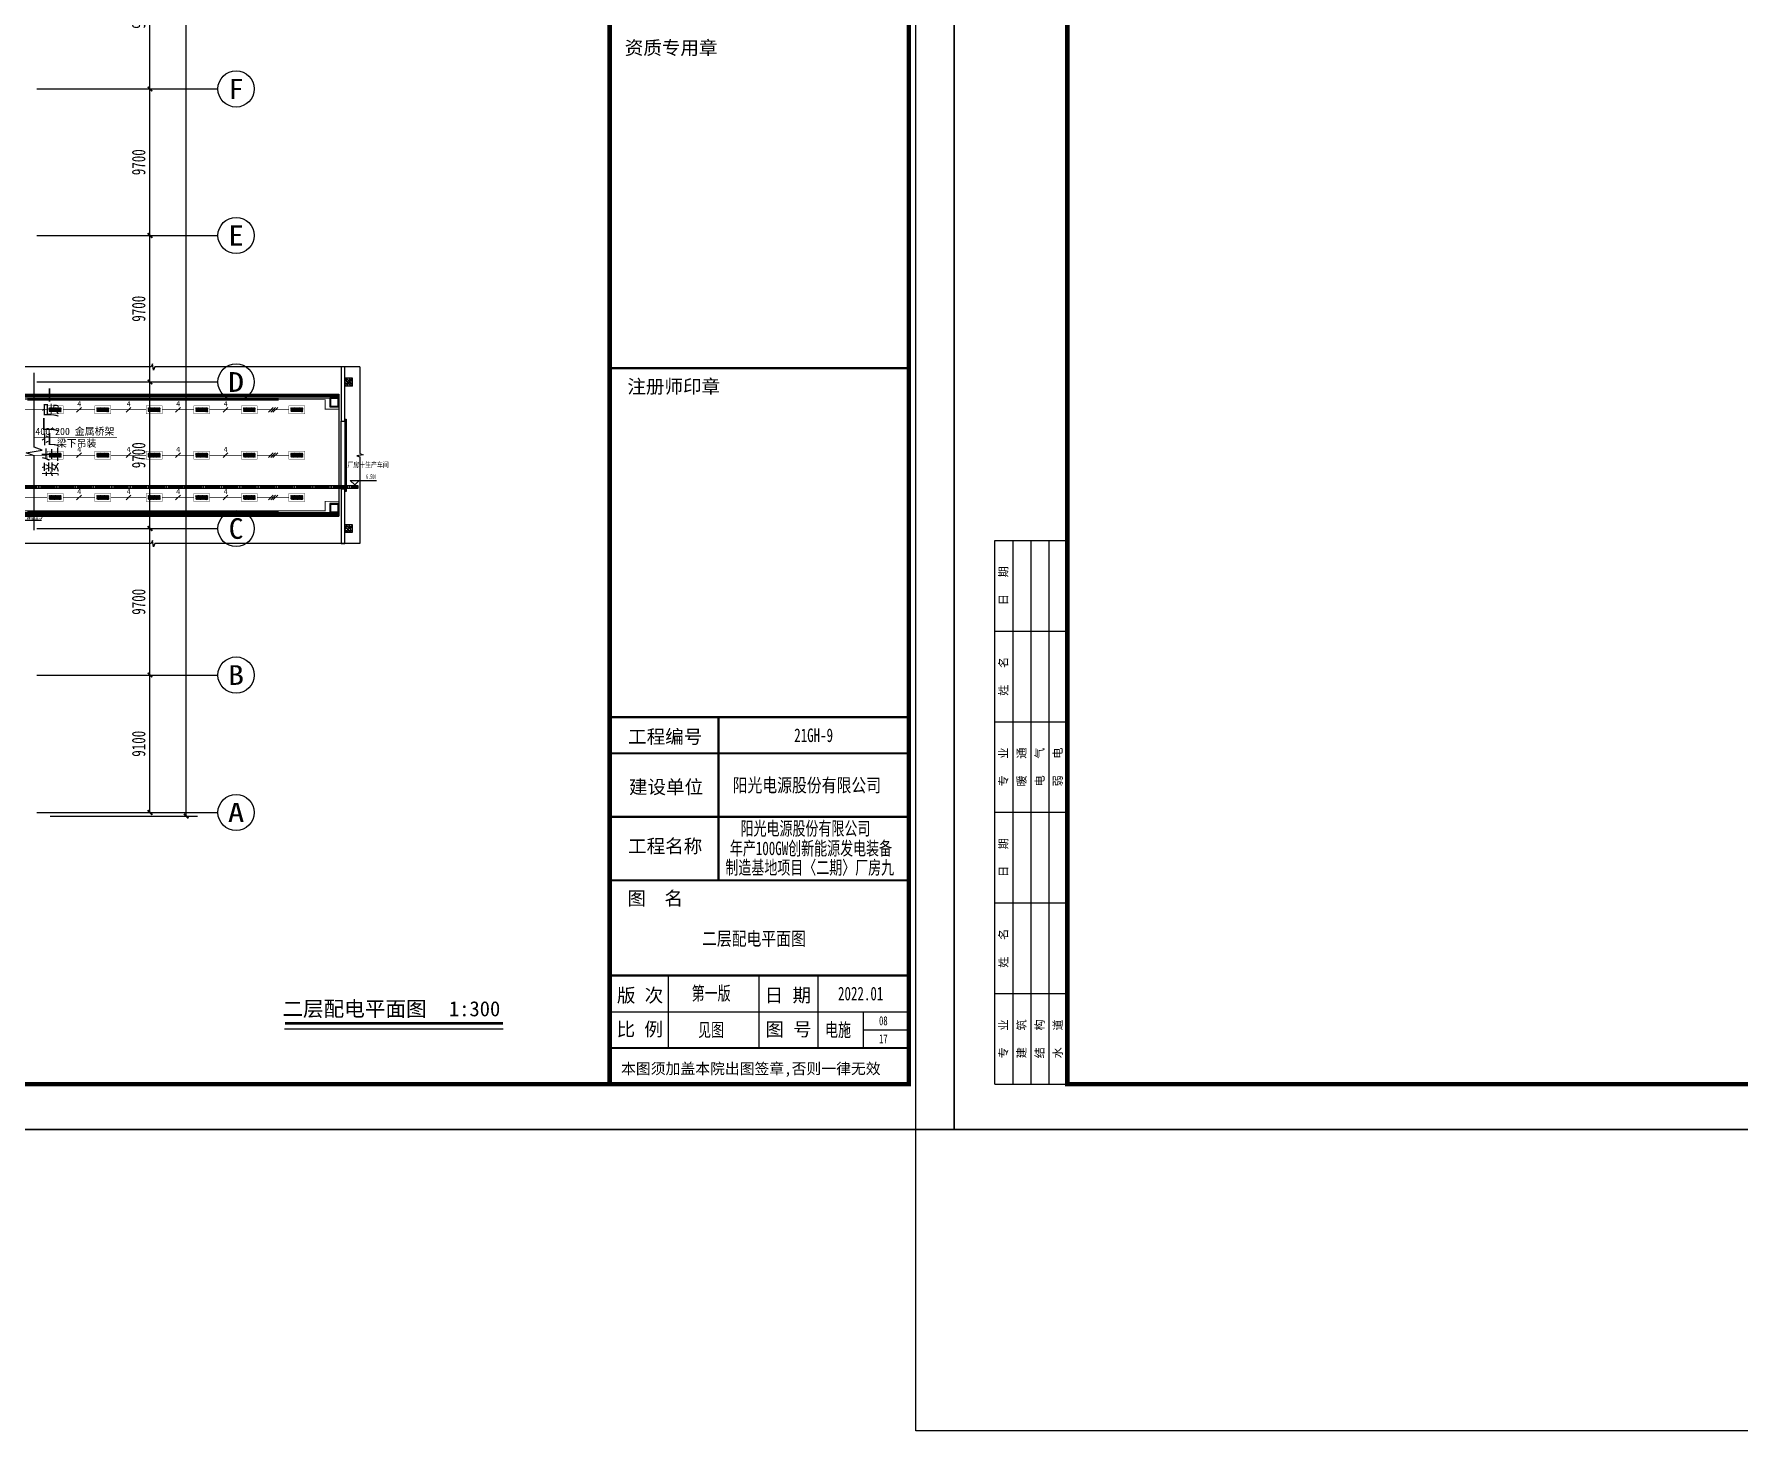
# Model space of a CAD drawing. Header units: millimetres. Extents: x -633009578 to 5705885, y -633235091 to 2571734.
# Drawn here: x 2916448 to 3029311, y 1815059 to 1907532 of the extents above; entities that cross this region are included whole.
import ezdxf
from ezdxf.enums import TextEntityAlignment as Align

# ---------------------------------------------------------------- set-up
doc = ezdxf.new("R2010")
doc.units = ezdxf.units.MM
doc.header["$LTSCALE"] = 1000
doc.header["$MEASUREMENT"] = 0
doc.linetypes.add('DASH', pattern=[0.35, 0.25, -0.1])
doc.linetypes.add('DOTE', pattern=[2.42, 2, -0.2, 0.02, -0.2])
doc.layers.get('0').update_dxf_attribs({"color": 9})
for name, color, linetype in [('000000000000电气', 7, 'Continuous'), ('3T_WOOD', 21, 'Continuous'), ('A-COLUM(柱)', 255, 'Continuous'), ('A-DI-E(标高)', 73, 'Continuous'), ('A-DI-S(箭头)', 76, 'Continuous'), ('A-DOOR(门）', 4, 'Continuous'), ('A-EQPM(设备)', 15, 'Continuous'), ('A-FLOR(看线)', 8, 'Continuous'), ('A-LM-RAIL(栏杆)', 167, 'Continuous'), ('A-ROOF-G(钢构)', 25, 'Continuous'), ('A-TEXT(房间)', 243, 'Continuous'), ('A-WALL(墙)', 255, 'Continuous'), ('A-WINDOW（窗）', 4, 'Continuous'), ('AXIS_TEXT', 7, 'Continuous'), ('C-AXIS(轴号)', 3, 'Continuous'), ('PUB_TEXT', 7, 'Continuous'), ('电-强电平面-标注', 3, 'Continuous'), ('电-强电平面-线缆', 3, 'Continuous'), ('电-桥架', 4, 'Continuous'), ('设备-照明', 3, 'Continuous'), ('设备-箱柜', 3, 'Continuous'), ('院图签、封面151013$0$PUB_TITLE', 153, 'Continuous'), ('院图签、封面151013$0$图签文字', 4, 'Continuous')]:
    doc.layers.add(name, color=color, linetype=linetype)
doc.styles.add('_TCH_AXIS', font='simhei.ttf', dxfattribs={"bigfont": 'GBCBIG'})
doc.styles.add('_TCH_DIM', font='simhei.ttf', dxfattribs={"width": 0.8, "bigfont": 'hztxt.shx'})
doc.styles.add('_TCH_DIM_T3', font='simhei.ttf', dxfattribs={"width": 0.707, "bigfont": 'GBCBIG'})
doc.styles.add('COMPLEX', font='simhei.ttf')
doc.styles.add('ELEC-DIM', font='simhei.ttf')
doc.styles.add('IDQSTYLE', font='simhei.ttf', dxfattribs={"width": 0.707, "bigfont": 'hztxt.shx'})
doc.styles.add('TXT', font='simhei.ttf', dxfattribs={"width": 0.8, "bigfont": 'hztxt.shx'})
doc.styles.add('宋', font='simhei.ttf', dxfattribs={"width": 0.8})
doc.styles.add('院图签、封面151013$0$-仿宋_GB2312', font='simhei.ttf')
doc.styles.add('院图签、封面151013$0$-宋体', font='simhei.ttf', dxfattribs={"width": 0.8})
doc.dimstyles.new('_TCH_ARCH&&300', dxfattribs={"dimtxt": 892.5, "dimasz": 300, "dimexe": 750, "dimexo": 900, "dimgap": 300, "dimtad": 1, "dimdec": 0, "dimzin": 0, "dimdsep": 46, "dimtxsty": '_TCH_DIM_T3', "dimblk": 'ARCHTICK', "dimcen": 0.09, "dimclrt": 7, "dimazin": 2, "dimtfac": 1, "dimtdec": 0, "dimtix": 1, "dimtmove": 2, "dimatfit": 3, "dimfxl": 1, "dimtolj": 1, "dimtzin": 0, "dimarcsym": 0})

# ---------------------------------------------------------------- blocks, each defined once
blk = doc.blocks.new('_ArchTick')
at = {"color": 0, "linetype": 'ByBlock', "const_width": 0.4}
blk.add_lwpolyline([(-0.5, -0.5), (0.5, 0.5)], dxfattribs=at)
blk = doc.blocks.new('*D492')
at = {"layer": 'C-AXIS(轴号)', "color": 0, "lineweight": -2, "transparency": 16777216}
for p, q in [((1261641, 1187122), (1268991, 1187122)), ((1268241, 1178022), (1268241, 1187122)), ((1261641, 1178022), (1268991, 1178022))]:
    blk.add_line(p, q, dxfattribs=at)
at = {"layer": 'Defpoints', "color": 0, "transparency": 16777216}
for p in [(1260741, 1187122), (1268241, 1187122), (1260741, 1178022)]:
    blk.add_point(p, dxfattribs=at)
at = {"layer": 'C-AXIS(轴号)', "color": 0, "linetype": 'ByBlock', "lineweight": -2, "transparency": 16777216, "xscale": 300, "yscale": 300, "zscale": 300}
for p, rotation in [((1268241, 1187122), 90), ((1268241, 1178022), 270)]:
    blk.add_blockref('_ArchTick', p, dxfattribs=dict(at, rotation=rotation))
at = {"layer": 'C-AXIS(轴号)', "color": 7, "transparency": 16777216, "insert": (1267494, 1182572), "char_height": 892.5, "attachment_point": 5, "rotation": 90, "style": '_TCH_DIM_T3'}
blk.add_mtext('\\A1;9100', dxfattribs=at)
blk = doc.blocks.new('*D493')
at = {"layer": 'C-AXIS(轴号)', "color": 0, "lineweight": -2, "transparency": 16777216}
for p, q in [((1261641, 1196822), (1268991, 1196822)), ((1268241, 1187122), (1268241, 1196822)), ((1261641, 1187122), (1268991, 1187122))]:
    blk.add_line(p, q, dxfattribs=at)
at = {"layer": 'Defpoints', "color": 0, "transparency": 16777216}
for p in [(1260741, 1196822), (1268241, 1196822), (1260741, 1187122)]:
    blk.add_point(p, dxfattribs=at)
at = {"layer": 'C-AXIS(轴号)', "color": 0, "linetype": 'ByBlock', "lineweight": -2, "transparency": 16777216, "xscale": 300, "yscale": 300, "zscale": 300}
for p, rotation in [((1268241, 1196822), 90), ((1268241, 1187122), 270)]:
    blk.add_blockref('_ArchTick', p, dxfattribs=dict(at, rotation=rotation))
at = {"layer": 'C-AXIS(轴号)', "color": 7, "transparency": 16777216, "insert": (1267494, 1191972), "char_height": 892.5, "attachment_point": 5, "rotation": 90, "style": '_TCH_DIM_T3'}
blk.add_mtext('\\A1;9700', dxfattribs=at)
blk = doc.blocks.new('*D494')
at = {"layer": 'C-AXIS(轴号)', "color": 0, "lineweight": -2, "transparency": 16777216}
for p, q in [((1261641, 1206522), (1268991, 1206522)), ((1268241, 1196822), (1268241, 1206522)), ((1261641, 1196822), (1268991, 1196822))]:
    blk.add_line(p, q, dxfattribs=at)
at = {"layer": 'Defpoints', "color": 0, "transparency": 16777216}
for p in [(1260741, 1206522), (1268241, 1206522), (1260741, 1196822)]:
    blk.add_point(p, dxfattribs=at)
at = {"layer": 'C-AXIS(轴号)', "color": 0, "linetype": 'ByBlock', "lineweight": -2, "transparency": 16777216, "xscale": 300, "yscale": 300, "zscale": 300}
for p, rotation in [((1268241, 1206522), 90), ((1268241, 1196822), 270)]:
    blk.add_blockref('_ArchTick', p, dxfattribs=dict(at, rotation=rotation))
at = {"layer": 'C-AXIS(轴号)', "color": 7, "transparency": 16777216, "insert": (1267494, 1201672), "char_height": 892.5, "attachment_point": 5, "rotation": 90, "style": '_TCH_DIM_T3'}
blk.add_mtext('\\A1;9700', dxfattribs=at)
blk = doc.blocks.new('*D495')
at = {"layer": 'C-AXIS(轴号)', "color": 0, "lineweight": -2, "transparency": 16777216}
for p, q in [((1261641, 1216222), (1268991, 1216222)), ((1268241, 1206522), (1268241, 1216222)), ((1261641, 1206522), (1268991, 1206522))]:
    blk.add_line(p, q, dxfattribs=at)
at = {"layer": 'Defpoints', "color": 0, "transparency": 16777216}
for p in [(1260741, 1216222), (1268241, 1216222), (1260741, 1206522)]:
    blk.add_point(p, dxfattribs=at)
at = {"layer": 'C-AXIS(轴号)', "color": 0, "linetype": 'ByBlock', "lineweight": -2, "transparency": 16777216, "xscale": 300, "yscale": 300, "zscale": 300}
for p, rotation in [((1268241, 1216222), 90), ((1268241, 1206522), 270)]:
    blk.add_blockref('_ArchTick', p, dxfattribs=dict(at, rotation=rotation))
at = {"layer": 'C-AXIS(轴号)', "color": 7, "transparency": 16777216, "insert": (1267494, 1211372), "char_height": 892.5, "attachment_point": 5, "rotation": 90, "style": '_TCH_DIM_T3'}
blk.add_mtext('\\A1;9700', dxfattribs=at)
blk = doc.blocks.new('*D496')
at = {"layer": 'C-AXIS(轴号)', "color": 0, "lineweight": -2, "transparency": 16777216}
for p, q in [((1261641, 1225922), (1268991, 1225922)), ((1268241, 1216222), (1268241, 1225922)), ((1261641, 1216222), (1268991, 1216222))]:
    blk.add_line(p, q, dxfattribs=at)
at = {"layer": 'Defpoints', "color": 0, "transparency": 16777216}
for p in [(1260741, 1225922), (1268241, 1225922), (1260741, 1216222)]:
    blk.add_point(p, dxfattribs=at)
at = {"layer": 'C-AXIS(轴号)', "color": 0, "linetype": 'ByBlock', "lineweight": -2, "transparency": 16777216, "xscale": 300, "yscale": 300, "zscale": 300}
for p, rotation in [((1268241, 1225922), 90), ((1268241, 1216222), 270)]:
    blk.add_blockref('_ArchTick', p, dxfattribs=dict(at, rotation=rotation))
at = {"layer": 'C-AXIS(轴号)', "color": 7, "transparency": 16777216, "insert": (1267494, 1221072), "char_height": 892.5, "attachment_point": 5, "rotation": 90, "style": '_TCH_DIM_T3'}
blk.add_mtext('\\A1;9700', dxfattribs=at)
blk = doc.blocks.new('*D497')
at = {"layer": 'C-AXIS(轴号)', "color": 0, "lineweight": -2, "transparency": 16777216}
for p, q in [((1261641, 1235622), (1268991, 1235622)), ((1268241, 1225922), (1268241, 1235622)), ((1261641, 1225922), (1268991, 1225922))]:
    blk.add_line(p, q, dxfattribs=at)
at = {"layer": 'Defpoints', "color": 0, "transparency": 16777216}
for p in [(1260741, 1235622), (1268241, 1235622), (1260741, 1225922)]:
    blk.add_point(p, dxfattribs=at)
at = {"layer": 'C-AXIS(轴号)', "color": 0, "linetype": 'ByBlock', "lineweight": -2, "transparency": 16777216, "xscale": 300, "yscale": 300, "zscale": 300}
for p, rotation in [((1268241, 1235622), 90), ((1268241, 1225922), 270)]:
    blk.add_blockref('_ArchTick', p, dxfattribs=dict(at, rotation=rotation))
at = {"layer": 'C-AXIS(轴号)', "color": 7, "transparency": 16777216, "insert": (1267494, 1230772), "char_height": 892.5, "attachment_point": 5, "rotation": 90, "style": '_TCH_DIM_T3'}
blk.add_mtext('\\A1;9700', dxfattribs=at)
blk = doc.blocks.new('*D507')
at = {"layer": 'C-AXIS(轴号)', "color": 0, "lineweight": -2, "transparency": 16777216}
for p, q in [((1261641, 1313862), (1271391, 1313862)), ((1270641, 1177782), (1270641, 1313862)), ((1261641, 1177782), (1271391, 1177782))]:
    blk.add_line(p, q, dxfattribs=at)
at = {"layer": 'Defpoints', "color": 0, "transparency": 16777216}
for p in [(1260741, 1313862), (1270641, 1313862), (1260741, 1177782)]:
    blk.add_point(p, dxfattribs=at)
at = {"layer": 'C-AXIS(轴号)', "color": 0, "linetype": 'ByBlock', "lineweight": -2, "transparency": 16777216, "xscale": 300, "yscale": 300, "zscale": 300}
for p, rotation in [((1270641, 1313862), 90), ((1270641, 1177782), 270)]:
    blk.add_blockref('_ArchTick', p, dxfattribs=dict(at, rotation=rotation))
at = {"layer": 'C-AXIS(轴号)', "color": 7, "transparency": 16777216, "insert": (1269894, 1245822), "char_height": 892.5, "attachment_point": 5, "rotation": 90, "style": '_TCH_DIM_T3'}
blk.add_mtext('\\A1;136080', dxfattribs=at)
blk = doc.blocks.new('_AXISO')
blk.add_circle((0, 0), 0.5)
at = {"layer": 'AXIS_TEXT', "style": 'COMPLEX', "width": 1.041667}
blk.add_attdef('A', text='', height=0.56, dxfattribs=at).set_placement((-0.25, -0.28), (0.25, -0.28), align=Align.FIT)
blk = doc.blocks.new('_FZH')
h = blk.add_hatch()
h.set_pattern_fill('钢筋混凝土', color=256, scale=0.1, style=0)
h.set_pattern_definition([(45, (0, 0), (-0.17678, 0.17678), []), (50, (0, 0), (0.71726, -0.06275), [0.075, -0.825]), (355, (0, 0), (-0.13875, 0.7522), [0.06, -0.66]), (100.45, (0.0598, -0.0052), (0.5785, 0.68944), [0.06374, -0.70114]), (46.18, (0, 0.2), (1.0672, -0.1655), [0.1125, -1.2375]), (96.64, (0.0889, 0.1862), (0.9347, 0.9741), [0.0956, -1.0517]), (351.18, (0, 0.2), (0.9347, 0.9741), [0.09, -0.99]), (21, (0.1, 0.15), (0.5969, -0.4026), [0.075, -0.825]), (326, (0.1, 0.15), (0.2433, 0.72515), [0.06, -0.66]), (71.45, (0.14974, 0.11645), (0.8402, 0.32253), [0.06374, -0.70114]), (37.5, (0, 0), (0.01216, 0.33289), [0, -0.652, 0, -0.67, 0, -0.6625]), (7.5, (0, 0), (0.26307, 0.39441), [0, -0.382, 0, -0.637, 0, -0.2525]), (-32.5, (-0.223, 0), (0.53382, -0.022555), [0, -0.25, 0, -0.78, 0, -1.035]), (-42.5, (-0.323, 0), (0.58319, 0.1001), [0, -0.325, 0, -0.518, 0, -0.735])])
h.paths.add_polyline_path([(-0.5, -0.5), (0.5, -0.5), (0.5, 0.5), (-0.5, 0.5)])
blk.add_lwpolyline([(-0.5, -0.5), (0.5, -0.5), (0.5, 0.5), (-0.5, 0.5)], close=True)
blk = doc.blocks.new('$TCHSYS$WIN2D')
for p, q in [((-0.5, 0.5), (0.5, 0.5)), ((-0.5, 0.5), (-0.5, -0.5)), ((0.5, 0.5), (0.5, -0.5)), ((0.5, 0.1667), (-0.5, 0.1667)), ((0.5, -0.1667), (-0.5, -0.1667)), ((-0.5, -0.5), (0.5, -0.5))]:
    blk.add_line(p, q)
blk = doc.blocks.new('$DorLib2D$00000126')
at = {"color": 0, "linetype": 'Continuous'}
for p, q in [((-0.532, 0.5), (-0.532, 0.9)), ((0.532, 0.9), (0.532, 0.5))]:
    blk.add_line(p, q, dxfattribs=at)
at = {"color": 0, "linetype": 'DASH'}
for p, q in [((-0.532, 0.9), (0.532, 0.9)), ((-0.532, 0.5), (0.532, 0.5))]:
    blk.add_line(p, q, dxfattribs=at)
blk = doc.blocks.new('G$C40EB86D1')
at = {"layer": 'A-DI-E(标高)'}
for p, q in [((26559, 2633), (26259, 2933)), ((26259, 2933), (28003, 2933)), ((26559, 2633), (26859, 2933))]:
    blk.add_line(p, q, dxfattribs=at)
at = {"layer": 'A-DI-S(箭头)'}
for points in [[(-500, 10450), (-500, 4712), (-290, 4636), (-710, 4562), (-500, 4487), (-500, -1250)], [(26900, 10450), (13312, 10450), (13236, 10240), (13162, 10660), (13087, 10450), (-500, 10450)], [(26900, 10450), (26900, 4712), (27110, 4636), (26690, 4562), (26900, 4487), (26900, -1250)], [(26900, -1250), (13312, -1250), (13236, -1460), (13162, -1040), (13087, -1250), (-500, -1250)]]:
    blk.add_lwpolyline(points, dxfattribs=at)
at = {"layer": 'A-DOOR(门）'}
for p, q in [((740, 2350), (740, 6850)), ((25660, 2350), (25660, 6850))]:
    blk.add_line(p, q, dxfattribs=at)
at = {"layer": 'A-EQPM(设备)', "const_width": 50}
for points in [[(900, 8050), (900, 7650), (1800, 7650), (1800, 8280), (4900, 8280), (4900, 8400)], [(25500, 8050), (25500, 7650), (24600, 7650), (24600, 8280), (21500, 8280), (21500, 8400)], [(900, 1150), (900, 1550), (1800, 1550), (1800, 920), (4900, 920), (4900, 800)], [(25500, 1150), (25500, 1550), (24600, 1550), (24600, 920), (21500, 920), (21500, 800)]]:
    blk.add_lwpolyline(points, dxfattribs=at)
at = {"layer": 'A-FLOR(看线)'}
for points in [[(900, 8400), (900, 800)], [(4900, 8280), (21500, 8280)], [(25500, 8400), (25500, 800)], [(4900, 920), (21500, 920)]]:
    blk.add_lwpolyline(points, dxfattribs=at)
at = {"layer": 'A-LM-RAIL(栏杆)'}
for points in [[(4900, 8360), (21500, 8360)], [(4900, 8320), (21500, 8320)], [(4900, 880), (21500, 880)], [(4900, 840), (21500, 840)]]:
    blk.add_lwpolyline(points, dxfattribs=at)
at = {"layer": 'A-ROOF-G(钢构)'}
for points in [[(900, 8400), (1500, 8400), (1500, 7800), (900, 7800)], [(950, 8350), (1450, 8350), (1450, 7850), (950, 7850)], [(25500, 8400), (24900, 8400), (24900, 7800), (25500, 7800)], [(25450, 8350), (24950, 8350), (24950, 7850), (25450, 7850)], [(900, 1400), (1500, 1400), (1500, 800), (900, 800)], [(950, 1350), (1450, 1350), (1450, 850), (950, 850)], [(25500, 1400), (24900, 1400), (24900, 800), (25500, 800)], [(25450, 1350), (24950, 1350), (24950, 850), (25450, 850)]]:
    blk.add_lwpolyline(points, close=True, dxfattribs=at)
at = {"layer": 'A-WALL(墙)'}
for p, q in [((500, 10450), (500, 6850)), ((740, 10450), (500, 10450)), ((740, 6850), (740, 10450)), ((25660, 10450), (25660, 6850)), ((25900, 10450), (25660, 10450)), ((25900, 6850), (25900, 10450)), ((900, 8640), (900, 8400)), ((25500, 8640), (25500, 8400)), ((500, 6850), (740, 6850)), ((25660, 6850), (25900, 6850)), ((740, 2350), (500, 2350)), ((500, 2350), (500, -1250)), ((740, -1250), (740, 2350)), ((25900, 2350), (25660, 2350)), ((25660, 2350), (25660, -1250)), ((25900, -1250), (25900, 2350)), ((900, 800), (900, 560)), ((25500, 800), (25500, 560)), ((500, -1250), (740, -1250)), ((25660, -1250), (25900, -1250))]:
    blk.add_line(p, q, dxfattribs=at)
at = {"layer": 'A-COLUM(柱)', "xscale": 500, "yscale": 500, "zscale": 500, "rotation": 90}
for p in [(250, 9450), (26150, 9450), (250, -250), (26150, -250)]:
    blk.add_blockref('_FZH', p, dxfattribs=at)
at = {"layer": 'A-DOOR(门）', "xscale": -4500, "zscale": -4500, "rotation": 89.99999999999999}
for p, yscale in [((620, 4600), 240), ((25780, 4600), -240)]:
    blk.add_blockref('$DorLib2D$00000126', p, dxfattribs=dict(at, yscale=yscale))
at = {"layer": 'A-WINDOW（窗）', "xscale": -24600, "zscale": -24600, "rotation": 180}
for p, yscale in [((13200, 8520), 240), ((13200, 680), -240)]:
    blk.add_blockref('$TCHSYS$WIN2D', p, dxfattribs=dict(at, yscale=yscale))
at = {"layer": 'A-TEXT(房间)', "style": 'TXT', "width": 0.8}
blk.add_text('厂房十生产车间', height=350, dxfattribs=at).set_placement((26066, 3797))
at = {"layer": 'PUB_TEXT', "style": '_TCH_DIM', "width": 0.564706}
blk.add_text('6.500', height=297.5, dxfattribs=at).set_placement((27301, 3038))
blk = doc.blocks.new('*X353')
at = {"color": 0, "linetype": 'Continuous'}
for p, q in [((277.1, 222), (279.5, 224.4)), ((277.1, 222.2), (279.3, 224.4)), ((277.1, 222.5), (279, 224.4)), ((277.1, 222.8), (278.7, 224.4)), ((277.1, 223.1), (278.4, 224.4)), ((277.1, 223.4), (278.1, 224.4)), ((277.1, 223.6), (277.8, 224.4)), ((277.1, 223.9), (277.6, 224.4)), ((277.1, 224.2), (277.3, 224.4)), ((277.3, 221.9), (279.8, 224.4)), ((277.6, 221.9), (280.1, 224.4)), ((277.9, 221.9), (280.4, 224.4)), ((278.2, 221.9), (280.7, 224.4)), ((278.5, 221.9), (281, 224.4)), ((278.7, 221.9), (281.2, 224.4)), ((279, 221.9), (281.5, 224.4)), ((279.3, 221.9), (281.8, 224.4)), ((279.6, 221.9), (282.1, 224.4)), ((279.9, 221.9), (282.4, 224.4)), ((280.1, 221.9), (282.6, 224.4)), ((280.4, 221.9), (282.9, 224.4)), ((280.7, 221.9), (283.2, 224.4)), ((281, 221.9), (283.5, 224.4)), ((281.3, 221.9), (283.8, 224.4)), ((281.6, 221.9), (284.1, 224.4)), ((281.8, 221.9), (284.3, 224.4)), ((282.1, 221.9), (284.6, 224.4)), ((282.4, 221.9), (284.6, 224.1)), ((282.7, 221.9), (284.6, 223.8)), ((283, 221.9), (284.6, 223.5)), ((283.3, 221.9), (284.6, 223.2)), ((283.5, 221.9), (284.6, 222.9)), ((283.8, 221.9), (284.6, 222.7)), ((284.1, 221.9), (284.6, 222.4)), ((284.4, 221.9), (284.6, 222.1))]:
    blk.add_line(p, q, dxfattribs=at)
blk = doc.blocks.new('HC000062')
at = {"color": 0, "linetype": 'Continuous', "const_width": 0.2}
for points in [[(-5, 2.5), (5, 2.5), (5, -2.5), (-5, -2.5), (-5, 2.5)], [(-3.7, 1.2), (-3.7, -1.3), (3.8, -1.3), (3.8, 1.2), (-3.7, 1.2)]]:
    blk.add_lwpolyline(points, dxfattribs=at)
at = {"color": 0, "linetype": 'Continuous'}
blk.add_blockref('*X353', (-280.8, -223.1), dxfattribs=at)
at = {"color": 0, "style": 'IDQSTYLE', "width": 0.7}
blk.add_attdef('PSFHATT', (7, -2.5), '', height=2.5, dxfattribs=at)
blk = doc.blocks.new('G$C30390A01')
at = {"layer": '院图签、封面151013$0$图签文字', "color": 6, "style": '院图签、封面151013$0$-宋体', "width": 0.7}
for s, p in [('阳光电源股份有限公司', (460, -424)), ('年产100GW创新能源发电装备', (224, -862)), ('制造基地项目〈二期〉厂房九', (125, -1285))]:
    blk.add_text(s, height=300, dxfattribs=at).set_placement(p)
blk = doc.blocks.new('院图签、封面151013$0$$titleblk$00000094')
at = {"layer": '院图签、封面151013$0$PUB_TITLE'}
for p, q in [((-120, 16), (0, 16)), ((-120, 16), (-120, 0)), ((-100, 16), (-100, 0)), ((-80, 16), (-80, 0)), ((-60, 16), (-60, 0)), ((-40, 16), (-40, 0)), ((-20, 16), (-20, 0)), ((0, 16), (0, 0)), ((-120, 12), (0, 12)), ((-120, 8), (0, 8)), ((-120, 4), (0, 4)), ((-120, 0), (0, 0))]:
    blk.add_line(p, q, dxfattribs=at)
at = {"layer": '院图签、封面151013$0$PUB_TITLE', "style": '院图签、封面151013$0$-仿宋_GB2312'}
for s, p in [('专   业', (-110, 13.2)), ('姓   名', (-90, 13.2)), ('日   期', (-70, 13.2)), ('专   业', (-50, 13.2)), ('姓   名', (-30, 13.2)), ('日   期', (-10, 13.2)), ('建   筑', (-110, 9.2)), ('暖   通', (-50, 9.2)), ('结   构', (-110, 5.2)), ('电   气', (-50, 5.2)), ('水   道', (-110, 1.2)), ('弱   电', (-50, 1.2))]:
    blk.add_text(s, height=1.8, dxfattribs=at).set_placement(p, align=Align.CENTER)
blk = doc.blocks.new('建筑图框_A1')
at = {"layer": '院图签、封面151013$0$PUB_TITLE'}
for p, q in [((77800, 1800), (77800, 3411)), ((79800, 1800), (79800, 3411)), ((81100, 1800), (81100, 3411)), ((76500, 2600), (83100, 2600)), ((82100, 1800), (82100, 2600)), ((82100, 2200), (83100, 2200))]:
    blk.add_line(p, q, dxfattribs=at)
blk.add_lwpolyline([(0, 0), (84100, 0), (84100, 59400), (0, 59400)], close=True, dxfattribs=at)
at = {"layer": '院图签、封面151013$0$PUB_TITLE', "const_width": 100}
blk.add_lwpolyline([(2500, 1000), (83100, 1000), (83100, 58400), (2500, 58400)], close=True, dxfattribs=at)
at = {"layer": '院图签、封面151013$0$PUB_TITLE'}
for points, const_width in [([(76500, 1000), (76500, 58400)], 100), ([(76500, 16800), (83100, 16800)], 48), ([(76500, 9100), (83100, 9100)], 48), ([(76500, 9100), (83100, 9100)], 48), ([(78900, 5500), (78900, 9100)], 48), ([(76500, 8300), (83100, 8300)], 48), ([(76500, 8300), (83100, 8300)], 48), ([(76500, 6900), (83100, 6900)], 48), ([(76500, 6900), (83100, 6900)], 48), ([(76500, 5500), (83100, 5500)], 48), ([(76500, 5500), (83100, 5500)], 48), ([(76500, 3400), (83100, 3400)], 48), ([(76500, 1800), (83100, 1800)], 48)]:
    blk.add_lwpolyline(points, dxfattribs=dict(at, const_width=const_width))
at = {"layer": '院图签、封面151013$0$PUB_TITLE', "xscale": 100, "yscale": 100, "zscale": 100, "rotation": 89.99999999999999}
blk.add_blockref('院图签、封面151013$0$$titleblk$00000094', (2500, 13000), dxfattribs=at)
at = {"layer": '院图签、封面151013$0$PUB_TITLE', "style": '院图签、封面151013$0$-宋体'}
for s, height, p in [('资质专用章', 300, (76832, 23721)), ('注册师印章', 300, (76890, 16247)), ('工程编号', 300, (76906, 8519)), ('建设单位', 300, (76925, 7409)), ('工程名称', 300, (76906, 6104)), ('图  名', 300, (76890, 4952)), ('版 次', 300, (76659, 2811)), ('日 期', 300, (79920, 2814)), ('比 例', 300, (76652, 2063)), ('图 号', 300, (79934, 2063)), ('本图须加盖本院出图签章,否则一律无效', 240, (76750, 1224))]:
    blk.add_text(s, height=height, dxfattribs=at).set_placement(p)
at = {"layer": '院图签、封面151013$0$图签文字', "color": 6, "style": '院图签、封面151013$0$-宋体'}
for tag, height, width, p in [('工程主持人', 400, 0.8, (79991, 29506)), ('审定', 400, 0.8, (79991, 28706)), ('审核', 400, 0.8, (79991, 27906)), ('专业负责人', 400, 0.8, (79991, 27106)), ('校对', 400, 0.8, (79991, 26306)), ('设计', 400, 0.8, (79991, 25506)), ('方案设计人', 400, 0.8, (79991, 24707)), ('工程编号', 300, 0.7, (81000, 8700)), ('版次', 300, 0.7, (78738, 3006)), ('日期', 300, 0.7, (82038, 3000)), ('比例', 300, 0.7, (78738, 2200)), ('图号_X施', 300, 0.7, (81538, 2200)), ('图号', 200, 0.7, (82538, 2400)), ('图号_总数', 200, 0.7, (82538, 2000))]:
    blk.add_attdef(tag, text='', height=height, dxfattribs=dict(at, width=width)).set_placement(p, align=Align.MIDDLE_CENTER)
at = {"layer": '院图签、封面151013$0$图签文字', "color": 6, "style": '院图签、封面151013$0$-宋体', "width": 0.7}
for tag, p in [('建设单位_001', (80936, 7446)), ('工程名称_001', (80934, 6045)), ('图名_001', (79743, 4060))]:
    blk.add_attdef(tag, p, '', height=300, dxfattribs=at)
blk = doc.blocks.new('9-3-1')
at = {"layer": 'A-DI-S(箭头)'}
blk.add_lwpolyline([(1260568.4, 1196722.1), (1260568.4, 1201640.8), (1260043.4, 1201831.9), (1261093.4, 1202017.1), (1260568.4, 1202203.3), (1260568.4, 1207122.1)], dxfattribs=at)
at = {"layer": 'A-WALL(墙)'}
blk.add_line((1260568.4, 1205472.1), (1260568.4, 1205712.1), dxfattribs=at)
at = {"layer": 'C-AXIS(轴号)'}
for p, q in [((1260740.6, 1225922.1), (1272740.6, 1225922.1)), ((1260740.6, 1216222.1), (1272740.6, 1216222.1)), ((1260740.6, 1206522.1), (1272740.6, 1206522.1)), ((1260740.6, 1196822.1), (1272740.6, 1196822.1)), ((1260740.6, 1187122.1), (1272740.6, 1187122.1)), ((1260740.6, 1178022.1), (1272740.6, 1178022.1))]:
    blk.add_line(p, q, dxfattribs=at)
ref = blk.add_blockref('_AXISO', (1273940.6, 1225922.1), dxfattribs=dict(at, xscale=2400, yscale=2400, zscale=2400))
ref.add_attrib('A', 'F', dxfattribs={"layer": 'AXIS_TEXT', "height": 1336.3, "style": '_TCH_AXIS'}).set_placement((1273431.5, 1225253.9), (1274449.7, 1225253.9), align=Align.FIT)
ref = blk.add_blockref('_AXISO', (1273940.6, 1216222.1), dxfattribs=dict(at, xscale=2400, yscale=2400, zscale=2400))
ref.add_attrib('A', 'E', dxfattribs={"layer": 'AXIS_TEXT', "height": 1336.3, "style": '_TCH_AXIS'}).set_placement((1273431.5, 1215553.9), (1274449.7, 1215553.9), align=Align.FIT)
ref = blk.add_blockref('_AXISO', (1273940.6, 1206522.1), dxfattribs=dict(at, xscale=2400, yscale=2400, zscale=2400))
ref.add_attrib('A', 'D', dxfattribs={"layer": 'AXIS_TEXT', "height": 1305.8, "style": '_TCH_AXIS'}).set_placement((1273412.1, 1205869.2), (1274469.1, 1205869.2), align=Align.FIT)
ref = blk.add_blockref('_AXISO', (1273940.6, 1196822.1), dxfattribs=dict(at, xscale=2400, yscale=2400, zscale=2400))
ref.add_attrib('A', 'C', dxfattribs={"layer": 'AXIS_TEXT', "height": 1367.1, "style": '_TCH_AXIS'}).set_placement((1273452.4, 1196138.5), (1274428.8, 1196138.5), align=Align.FIT)
ref = blk.add_blockref('_AXISO', (1273940.6, 1187122.1), dxfattribs=dict(at, xscale=2400, yscale=2400, zscale=2400))
ref.add_attrib('A', 'B', dxfattribs={"layer": 'AXIS_TEXT', "height": 1305.8, "style": '_TCH_AXIS'}).set_placement((1273412.1, 1186469.2), (1274469.1, 1186469.2), align=Align.FIT)
ref = blk.add_blockref('_AXISO', (1273940.6, 1178022.1), dxfattribs=dict(at, xscale=2400, yscale=2400, zscale=2400))
ref.add_attrib('A', 'A', dxfattribs={"layer": 'AXIS_TEXT', "height": 1275.6, "style": '_TCH_AXIS'}).set_placement((1273393.9, 1177384.3), (1274487.3, 1177384.3), align=Align.FIT)
at = {"layer": 'A-TEXT(房间)', "style": 'TXT', "width": 0.8}
blk.add_text('接生产厂房十', height=900, rotation=90, dxfattribs=at).set_placement((1262111.2, 1200263.2))
at = {"layer": 'C-AXIS(轴号)'}
for p1, p2, distance, picture, middle in [((1260740.6, 1177782.1), (1260740.6, 1313862.1), -9900, '*D507', (1269894.3, 1245822.1)), ((1260740.6, 1225922.1), (1260740.6, 1235622.1), -7500, '*D497', (1267494.3, 1230772.1)), ((1260740.6, 1216222.1), (1260740.6, 1225922.1), -7500, '*D496', (1267494.3, 1221072.1)), ((1260740.6, 1206522.1), (1260740.6, 1216222.1), -7500, '*D495', (1267494.3, 1211372.1)), ((1260740.6, 1196822.1), (1260740.6, 1206522.1), -7500, '*D494', (1267494.3, 1201672.1)), ((1260740.6, 1187122.1), (1260740.6, 1196822.1), -7500, '*D493', (1267494.3, 1191972.1)), ((1260740.6, 1178022.1), (1260740.6, 1187122.1), -7500, '*D492', (1267494.3, 1182572.1))]:
    dim = blk.add_aligned_dim(p1=p1, p2=p2, distance=distance, dimstyle='_TCH_ARCH&&300', dxfattribs=at)
    dim.commit()
    dim.dimension.update_dxf_attribs({"geometry": picture, "text_midpoint": middle})

msp = doc.modelspace()

# ---------------------------------------------------------------- linework, layer by layer
at = {"elevation": 0}
msp.add_lwpolyline([(2725055.4, 2013212), (4008204.7, 2013212), (4008204.7, 1835012), (2725055.4, 1835012)], close=True, dxfattribs=at)
at = {"layer": '000000000000电气', "color": 4}
msp.add_line((2933021, 1841684.3), (2947493.2, 1841684.3), dxfattribs=at)
msp.add_line((2933021, 1841684.3), (2947493.2, 1841684.3), dxfattribs=at)
at = {"layer": '000000000000电气', "color": 4, "const_width": 172.8}
msp.add_lwpolyline([(2933051.4, 1842048), (2947481.9, 1842048), (2933051.4, 1842048), (2947481.9, 1842048), (2933051.4, 1842048)], dxfattribs=at)
msp.add_lwpolyline([(2933051.4, 1842048), (2947481.9, 1842048), (2933051.4, 1842048), (2947481.9, 1842048), (2933051.4, 1842048)], dxfattribs=at)
at = {"layer": '3T_WOOD', "elevation": 0}
msp.add_lwpolyline([(2974832.1, 2253885), (3772422.7, 2253885), (3772422.7, 1815059), (2974832.1, 1815059)], close=True, dxfattribs=at)
at = {"layer": '电-强电平面-标注'}
for p, q in [((2919580.5, 1882820.5), (2919262.3, 1882502.3)), ((2922855.5, 1882820.5), (2922537.3, 1882502.3)), ((2926130.5, 1882820.5), (2925812.3, 1882502.3)), ((2929280.5, 1882820.5), (2928962.3, 1882502.3)), ((2932280.6, 1882820.5), (2931962.4, 1882502.3)), ((2932430.6, 1882820.5), (2932112.4, 1882502.3)), ((2932580.6, 1882820.5), (2932262.4, 1882502.3)), ((2919580.5, 1879808.7), (2919262.3, 1879490.5)), ((2922855.5, 1879808.7), (2922537.3, 1879490.5)), ((2926130.5, 1879808.7), (2925812.3, 1879490.5)), ((2929280.5, 1879808.7), (2928962.3, 1879490.5)), ((2932280.6, 1879808.7), (2931962.4, 1879490.5)), ((2932430.6, 1879808.7), (2932112.4, 1879490.5)), ((2932580.6, 1879808.7), (2932262.4, 1879490.5)), ((2919580.5, 1877013.4), (2919262.3, 1876695.2)), ((2922855.5, 1877013.4), (2922537.3, 1876695.2)), ((2926130.5, 1877013.4), (2925812.3, 1876695.2)), ((2929280.5, 1877013.4), (2928962.3, 1876695.2)), ((2932280.6, 1877013.4), (2931962.4, 1876695.2)), ((2932430.6, 1877013.4), (2932112.4, 1876695.2)), ((2932580.6, 1877013.4), (2932262.4, 1876695.2)), ((2914356.6, 1875354.4), (2916940.7, 1875354.4))]:
    msp.add_line(p, q, dxfattribs=at)
at = {"layer": '电-强电平面-线缆', "color": 1, "linetype": 'Continuous', "const_width": 45}
for points in [[(2915221.5, 1882661.4), (2917321.3, 1882661.4)], [(2918371.5, 1882661.4), (2920471.3, 1882661.4)], [(2921521.5, 1882661.4), (2923871.3, 1882661.4)], [(2924921.5, 1882661.4), (2927021.3, 1882661.4)], [(2928071.5, 1882661.4), (2930171.3, 1882661.4)], [(2931221.5, 1882661.4), (2933321.4, 1882661.4)], [(2915221.5, 1879649.6), (2917321.3, 1879649.6)], [(2918371.5, 1879649.6), (2920471.3, 1879649.6)], [(2921521.5, 1879649.6), (2923871.3, 1879649.6)], [(2924921.5, 1879649.6), (2927021.3, 1879649.6)], [(2928071.5, 1879649.6), (2930171.3, 1879649.6)], [(2931221.5, 1879649.6), (2933321.4, 1879649.6)], [(2915221.5, 1876854.3), (2917321.3, 1876854.3)], [(2918371.5, 1876854.3), (2920471.3, 1876854.3)], [(2921521.5, 1876854.3), (2923871.3, 1876854.3)], [(2924921.5, 1876854.3), (2927021.3, 1876854.3)], [(2928071.5, 1876854.3), (2930171.3, 1876854.3)], [(2931221.5, 1876854.3), (2933321.4, 1876854.3)]]:
    msp.add_lwpolyline(points, dxfattribs=at)
at = {"layer": '电-桥架', "color": 5, "linetype": 'DOTE', "ltscale": 0.5}
msp.add_line((2882982.5, 1877549.5), (2937878.5, 1877549.5), dxfattribs=at)
at = {"layer": '电-桥架', "ltscale": 0.5}
msp.add_lwpolyline([(2882982.5, 1877649.5), (2937878.5, 1877649.5), (2937878.5, 1877449.5), (2882982.5, 1877449.5)], dxfattribs=at)
at = {"layer": '设备-箱柜', "color": 6}
msp.add_lwpolyline([(2916467.3, 1877549.5, 12, 12, 0), (2916467.3, 1880835, 12, 12, 0), (2916467.3, 1880835, 36, 36, 0), (2921939.2, 1880835, 36, 36, 0)], format="xyseb", dxfattribs=at)

# ---------------------------------------------------------------- block references
at = {"layer": '3T_WOOD'}
for name, p in [('9-3-1', (1655879.4, 677977.5)), ('G$C40EB86D1', (2911120, 1875049.6))]:
    msp.add_blockref(name, p, dxfattribs=at)
at = {"layer": '设备-照明', "xscale": 105, "yscale": 105, "zscale": 105}
for p in [(2917844, 1882661.4), (2920994, 1882661.4), (2924394, 1882661.4), (2927544, 1882661.4), (2930694, 1882661.4), (2933844, 1882661.4), (2917844, 1879649.6), (2920994, 1879649.6), (2924394, 1879649.6), (2927544, 1879649.6), (2930694, 1879649.6), (2933844, 1879649.6), (2917844, 1876854.3), (2920994, 1876854.3), (2924394, 1876854.3), (2927544, 1876854.3), (2930694, 1876854.3), (2933844, 1876854.3)]:
    msp.add_blockref('HC000062', p, dxfattribs=at)
at = {"layer": '设备-箱柜'}
ref = msp.add_blockref('建筑图框_A1', (2725055.4, 1835012, 0), dxfattribs=dict(at, xscale=3, yscale=3))
ref.add_attrib('工程编号', '21GH-9', dxfattribs={"layer": '院图签、封面151013$0$图签文字', "color": 6, "height": 900, "style": '院图签、封面151013$0$-宋体', "width": 0.7}).set_placement((2968055.4, 1861113.2, 0), align=Align.MIDDLE_CENTER)
ref.add_attrib('建设单位_001', '阳光电源股份有限公司', (2962694.2, 1857355.7, 0), dxfattribs={"layer": '院图签、封面151013$0$图签文字', "color": 6, "height": 900, "style": '院图签、封面151013$0$-宋体', "width": 0.8})
ref.add_attrib('图名_001', '二层配电平面图', (2960665.6, 1847201.1, 0), dxfattribs={"layer": '院图签、封面151013$0$图签文字', "color": 6, "height": 900, "style": '院图签、封面151013$0$-宋体', "width": 0.8})
ref.add_attrib('版次', '第一版', dxfattribs={"layer": '院图签、封面151013$0$图签文字', "color": 6, "height": 900, "style": '院图签、封面151013$0$-宋体', "width": 0.7}).set_placement((2961269.7, 1844029.2, 0), align=Align.MIDDLE_CENTER)
ref.add_attrib('比例', '见图', dxfattribs={"layer": '院图签、封面151013$0$图签文字', "color": 6, "height": 900, "style": '院图签、封面151013$0$-宋体', "width": 0.7}).set_placement((2961269.7, 1841612.5, 0), align=Align.MIDDLE_CENTER)
ref.add_attrib('日期', '2022.01', dxfattribs={"layer": '院图签、封面151013$0$图签文字', "color": 6, "height": 900, "style": '院图签、封面151013$0$-宋体', "width": 0.7}).set_placement((2971169.7, 1844012.7, 0), align=Align.MIDDLE_CENTER)
ref.add_attrib('图号_X施', '电施', dxfattribs={"layer": '院图签、封面151013$0$图签文字', "color": 6, "height": 900, "style": '院图签、封面151013$0$-宋体', "width": 0.7}).set_placement((2969669.7, 1841612.5, 0), align=Align.MIDDLE_CENTER)
ref.add_attrib('图号', '08', dxfattribs={"layer": '院图签、封面151013$0$图签文字', "color": 6, "height": 600, "style": '院图签、封面151013$0$-宋体', "width": 0.7}).set_placement((2972669.7, 1842212.2, 0), align=Align.MIDDLE_CENTER)
ref.add_attrib('图号_总数', '17', dxfattribs={"layer": '院图签、封面151013$0$图签文字', "color": 6, "height": 600, "style": '院图签、封面151013$0$-宋体', "width": 0.7}).set_placement((2972669.7, 1841012.2, 0), align=Align.MIDDLE_CENTER)
at = {"layer": '设备-箱柜', "xscale": 3, "yscale": 3}
msp.add_blockref('建筑图框_A1', (2977355.4, 1835012, 0), dxfattribs=at)
at = {"layer": '设备-箱柜', "xscale": 3, "yscale": 3, "zscale": 3}
msp.add_blockref('G$C30390A01', (2961837.8, 1855763.7, 0), dxfattribs=at)

# ---------------------------------------------------------------- texts
at = {"layer": '000000000000电气', "color": 4, "style": '宋'}
for s, p in [('二层配电平面图', (2932887, 1842507.8)), ('1:300', (2943908.1, 1842507.8))]:
    msp.add_text(s, height=1000, dxfattribs=at).set_placement(p)
at = {"layer": '电-强电平面-标注', "style": 'ELEC-DIM'}
for s, height, p in [('4', 339.9, (2919299.9, 1882886.4)), ('4', 339.9, (2922574.9, 1882886.4)), ('4', 339.9, (2925849.9, 1882886.4)), ('4', 339.9, (2928999.9, 1882886.4)), ('4', 339.9, (2919299.9, 1879874.6)), ('4', 339.9, (2922574.9, 1879874.6)), ('4', 339.9, (2925849.9, 1879874.6)), ('4', 339.9, (2928999.9, 1879874.6)), ('4', 339.9, (2919299.9, 1877079.3)), ('4', 339.9, (2922574.9, 1877079.3)), ('4', 339.9, (2925849.9, 1877079.3)), ('4', 339.9, (2928999.9, 1877079.3)), ('2AL12/WL15', 339.87, (2914366.1, 1875418.4))]:
    msp.add_text(s, height=height, dxfattribs=at).set_placement(p)
at = {"layer": '设备-箱柜', "color": 6, "style": 'ELEC-DIM'}
for s, p in [('400*200 金属桥架', (2916531.1, 1880990.8)), ('梁下吊装', (2917955.6, 1880203.3))]:
    msp.add_text(s, height=480, dxfattribs=at).set_placement(p)

doc.saveas('drawing.dxf')
